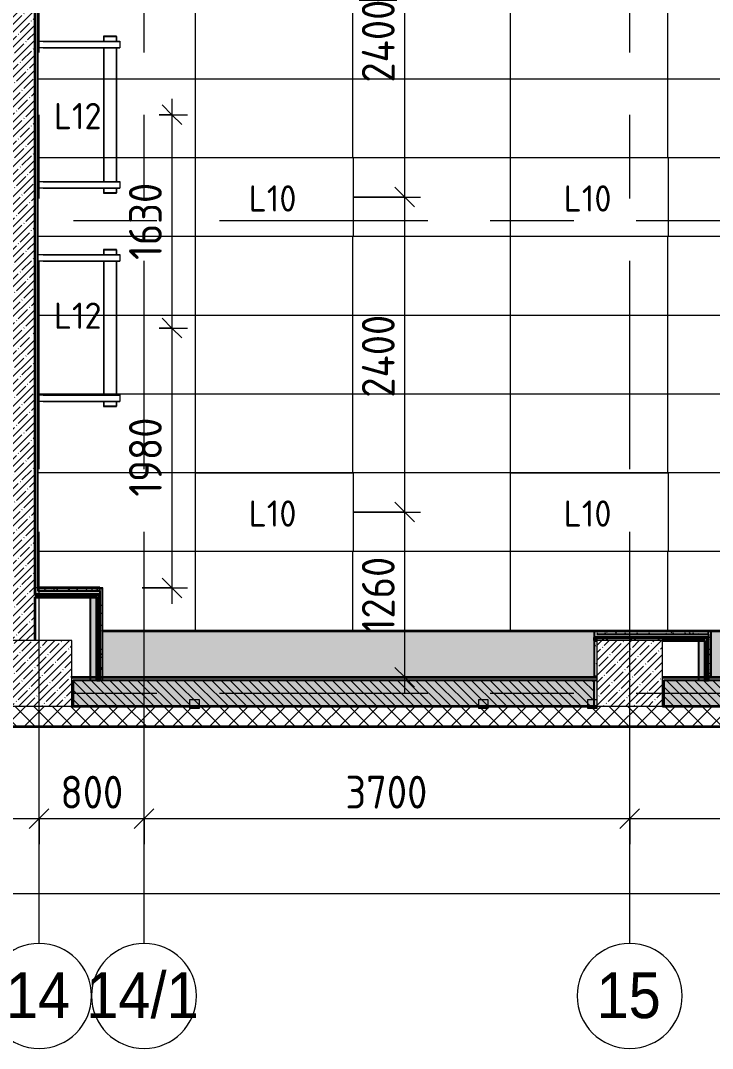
# Model space of a CAD drawing. Header units: millimetres. Extents: x 35098 to 231722, y -8553 to 29000.
# Drawn here: x 47519 to 52790, y -2706 to 5123 of the extents above; entities that cross this region are included whole.
import ezdxf

# ---------------------------------------------------------------- set-up
doc = ezdxf.new("R2010")
doc.units = ezdxf.units.MM
doc.linetypes.add('Осевая', pattern=[3175, 635, -476.25, 1587.5, -476.25])
for name, color, linetype, lineweight in [('A-ANNO-DIMS', 7, 'Continuous', 9), ('A-ANNO-DIMS-100', 7, 'Continuous', 9), ('A-CLNG-PATT', 7, 'Continuous', 9), ('A-GLAZ', 7, 'Continuous', 9), ('A-GLAZ-1', 7, 'Continuous', 13), ('A-WALL', 7, 'Continuous', 9), ('E-LITE-EQPM-IDEN', 7, 'Continuous', 9), ('I-WALL', 7, 'Continuous', 9), ('S-COLS', 7, 'Continuous', 9), ('Оси', 7, 'Continuous', 9), ('Оси-1', 7, 'Continuous', 20), ('Оси-2', 7, 'Осевая', 9)]:
    doc.layers.add(name, color=color, linetype=linetype, lineweight=lineweight)
for name, color, linetype, lineweight, true_color in [('A-ANNO-NOTE', 1, 'Continuous', 9, 0xff0000), ('A-CLNG-1', 7, 'Continuous', 9, 0xc0c0c0), ('A-WALL-1', 7, 'Continuous', 25, 0x3c3c3c), ('A-WALL-3', 7, 'Continuous', 35, 0x3c3c3c), ('A-WALL-FNSH-1', 7, 'Continuous', 9, 0x3c3c3c), ('A-WALL-FNSH-2', 7, 'Continuous', 13, 0x3c3c3c), ('E-LITE-EQPM-1', 1, 'Continuous', 9, 0xff0000)]:
    doc.layers.add(name, color=color, linetype=linetype, lineweight=lineweight, true_color=true_color)
doc.layers.add('A-CLNG-PATT-1', color=7, linetype='Continuous', lineweight=9, transparency=1)
doc.styles.add('Arial', font='arial.ttf', dxfattribs={"width": 0.9, "height": 350})
doc.styles.add('GOST Common', font='GOST_Common.ttf', dxfattribs={"height": 200})
doc.styles.add('ISOCPEUR', font='isocpeur.ttf', dxfattribs={"width": 0.9, "height": 250})
doc.dimstyles.new('ISO-2_5_0_9К_БОЛЬШОЙ', dxfattribs={"dimscale": 304.8, "dimtxt": 248.995294, "dimasz": 0.492126, "dimexe": 0.393701, "dimexo": 0.984252, "dimgap": 0, "dimtad": 1, "dimdec": 0, "dimrnd": 10, "dimzin": 0, "dimdsep": 46, "dimtxsty": 'ISOCPEUR', "dimblk1": 'OBLIQUE', "dimblk2": 'OBLIQUE', "dimsah": 1, "dimcen": 0.09, "dimdle": 0.393701, "dimazin": 0, "dimtfac": 1, "dimtdec": 4, "dimtix": 1, "dimtmove": 0, "dimatfit": 3, "dimfxl": 1, "dimtvp": 1, "dimtolj": 1, "dimtzin": 0, "dimarcsym": 2})
pattern_1 = [(45, (0, 0), (-57.02463, 57.02463), []), (45, (57.025, 0), (-57.02463, 57.02463), [100.806, -20.161, 3.353, -16.808])]
pattern_2 = [(135, (0, 0), (-35.35534, -35.35534), [])]
pattern_3 = [(0, (0, 0), (121.92, 30.48), [10.058, -81.382, 10.058, -81.382, -487.68]), (0, (0, 0), (121.92, 30.48), [-182.88, 10.058, -172.822, 10.058, -81.382, -213.36]), (0, (0, 0), (121.92, 30.48), [-457.2, 10.058, -50.902, 10.058, -142.342]), (120, (45.72, 15.24), (-87.356454, 90.345817), [10.058, -81.382, 10.058, -81.382, -487.68]), (120, (45.72, 15.24), (-87.356454, 90.345817), [-182.88, 10.058, -172.822, 10.058, -81.382, -213.36]), (120, (45.72, 15.24), (-87.356454, 90.345817), [-457.2, 10.058, -50.902, 10.058, -142.342]), (240, (60.96, 76.2), (-34.563546, -120.825817), [10.058, -81.382, 10.058, -81.382, -487.68]), (240, (60.96, 76.2), (-34.563546, -120.825817), [-182.88, 10.058, -172.822, 10.058, -81.382, -213.36]), (240, (60.96, 76.2), (-34.563546, -120.825817), [-457.2, 10.058, -50.902, 10.058, -142.342])]
pattern_4 = [(45, (0, 0), (-106.066, 106.066), []), (135, (0, 0), (-106.066, -106.066), [])]

# ---------------------------------------------------------------- blocks, each defined once
blk = doc.blocks.new('BSC_Колонна _Прямоугольная - 500х500-V7-План расстановки осветительного оборудования 2 этажа в осях 12-23')
at = {"layer": 'S-COLS'}
h = blk.add_hatch(dxfattribs=at)
h.set_pattern_fill('FP_8', color=256, style=0, pattern_type=2)
h.set_pattern_definition([(45, (-47660, -150), (-57.02463, 57.02463), []), (45, (-47602.975, -150), (-57.02463, 57.02463), [100.806, -20.161, 3.353, -16.808])])
h.paths.add_polyline_path([(-250, -250), (250, -250), (250, 250), (-250, 250), (-250, 184.7)])
for p, q in [((250, 250), (-250, 250)), ((-250, 250), (-250, -250)), ((250, -250), (250, 250)), ((-250, -250), (250, -250))]:
    blk.add_line(p, q, dxfattribs=at)
blk = doc.blocks.new('BSC_Колонна _Прямоугольная - 500х500-V8-План расстановки осветительного оборудования 2 этажа в осях 12-23')
at = {"layer": 'S-COLS'}
h = blk.add_hatch(dxfattribs=at)
h.set_pattern_fill('FP_9', color=256, style=0, pattern_type=2)
h.set_pattern_definition([(45, (-52160, -150), (-57.02463, 57.02463), []), (45, (-52102.975, -150), (-57.02463, 57.02463), [100.806, -20.161, 3.353, -16.808])])
h.paths.add_polyline_path([(-250, -250), (250, -250), (250, 250), (-250, 250), (-250, 184.7)])
for p, q in [((250, 250), (-250, 250)), ((-250, 250), (-250, -250)), ((250, -250), (250, 250)), ((-250, -250), (250, -250))]:
    blk.add_line(p, q, dxfattribs=at)
blk = doc.blocks.new('120_Окно_СКБ_2Ст - 120_Окно_СКБ_2Ст 3100х2500 _мал_ створка слева-2_-22446420-План расстановки осветительного оборудования 2 этажа в осях 12-23')
at = {"layer": 'A-GLAZ-1'}
for p, q in [((-1550, -127), (-1550, -57)), ((-1550, -57), (-1480, -57)), ((-1480, -57), (-1480, -127)), ((-720, -127), (-720, -57)), ((-720, -57), (-650, -57)), ((-650, -57), (-650, -127)), ((1480, -127), (1480, -57)), ((1480, -57), (1550, -57)), ((1550, -57), (1550, -127)), ((-1480, -127), (-1550, -127)), ((-650, -127), (-720, -127)), ((1550, -127), (1480, -127))]:
    blk.add_line(p, q, dxfattribs=at)
blk = doc.blocks.new('E220 IP40 _школа доски 1195-100 IP40 аналог 1-36_ - V1-E0-00270-60000-4001839 _ V2-A0-PR00-00_2_0017_25 _Призма стандарт_-27752235-План расстановки осветительного оборудования 2 этажа в осях 12-23')
at = {"layer": 'E-LITE-EQPM-1'}
for p, q in [((38781, 4966), (38781, 4916)), ((38781, 4966), (38821, 4966)), ((38783, 4918), (38783, 4964)), ((38821, 4964), (38783, 4964)), ((38821, 4966), (39406, 4966)), ((38821, 4964), (38821, 4966)), ((38821, 4964), (39406, 4964)), ((39381, 5003.5), (39281, 5003.5)), ((39281, 5003.5), (39281, 4966)), ((39379, 5000.5), (39283, 5000.5)), ((39283, 5000.5), (39283, 4966)), ((39283, 4966), (39283, 5000.5)), ((39283, 5000.5), (39379, 5000.5)), ((39379, 4966), (39379, 5000.5)), ((39379, 5000.5), (39379, 4966)), ((39381, 4966), (39381, 5003.5)), ((39406, 4966), (39406, 4964)), ((39406, 4964), (39406, 4918)), ((38821, 4916), (38781, 4916)), ((38783, 4918), (38821, 4918)), ((38821, 4918), (39406, 4918)), ((38821, 4916), (38821, 4918)), ((38821, 4916), (39406, 4916)), ((39281, 4916), (39281, 3896)), ((39283, 4916), (39283, 3896)), ((39283, 3896), (39283, 4916)), ((39379, 3896), (39379, 4916)), ((39379, 4916), (39379, 3896)), ((39381, 3896), (39381, 4916)), ((39406, 4918), (39406, 4916)), ((38781, 3896), (38781, 3846)), ((38781, 3896), (38821, 3896)), ((38821, 3846), (38781, 3846)), ((38783, 3848), (38783, 3894)), ((38821, 3894), (38783, 3894)), ((38783, 3848), (38821, 3848)), ((38821, 3896), (39406, 3896)), ((38821, 3894), (38821, 3896)), ((38821, 3894), (39406, 3894)), ((38821, 3848), (39406, 3848)), ((38821, 3846), (38821, 3848)), ((38821, 3846), (39406, 3846)), ((39281, 3846), (39281, 3808.5)), ((39283, 3846), (39283, 3811.5)), ((39283, 3811.5), (39283, 3846)), ((39379, 3811.5), (39379, 3846)), ((39379, 3846), (39379, 3811.5)), ((39381, 3808.5), (39381, 3846)), ((39406, 3896), (39406, 3894)), ((39406, 3894), (39406, 3848)), ((39406, 3848), (39406, 3846)), ((39281, 3808.5), (39381, 3808.5)), ((39283, 3811.5), (39379, 3811.5)), ((39379, 3811.5), (39283, 3811.5))]:
    blk.add_line(p, q, dxfattribs=at)
blk = doc.blocks.new('Ось сетки - D8-29747960-План расстановки осветительного оборудования 2 этажа в осях 12-23')
at = {"layer": 'Оси-1'}
for start, end in [(360, 180), (180, 360)]:
    blk.add_arc((0, 0), 4, start, end, dxfattribs=at)
blk = doc.blocks.new('DIMBLOCK17-План расстановки осветительного оборудования 2 этажа в осях 12-23')
at = {"layer": 'A-ANNO-DIMS-100'}
for p, q in [((43160, -1149.7), (43160, -835.8)), ((47660, -1149.7), (47660, -835.8)), ((43160, -955.8), (47660, -955.8)), ((43160, -955.8), (43160, -1149.7)), ((47660, -955.8), (47660, -1149.7))]:
    blk.add_line(p, q, dxfattribs=at)
at = {"layer": 'A-ANNO-DIMS-100', "lineweight": 20}
for p, q in [((43160, -955.8), (43235, -880.8)), ((47660, -955.8), (47735, -880.8)), ((43160, -955.8), (43085, -1030.8)), ((47660, -955.8), (47585, -1030.8))]:
    blk.add_line(p, q, dxfattribs=at)
at = {"layer": 'A-ANNO-DIMS-100', "color": 0, "insert": (45082, -629.2), "char_height": 250, "width": 787.208, "attachment_point": 1, "line_spacing_factor": 1.149209, "style": 'ISOCPEUR'}
blk.add_mtext('4500', dxfattribs=at)
blk = doc.blocks.new('_Oblique')
at = {"color": 0, "linetype": 'ByBlock', "lineweight": -2}
blk.add_line((-0.5, -0.5), (0.5, 0.5), dxfattribs=at)
blk = doc.blocks.new('DIMBLOCK18-План расстановки осветительного оборудования 2 этажа в осях 12-23')
at = {"layer": 'A-ANNO-DIMS-100'}
for p, q in [((47660, -1149.7), (47660, -835.8)), ((48460, -1149.7), (48460, -835.8)), ((47660, -955.8), (48460, -955.8)), ((47660, -955.8), (47660, -1149.7)), ((48460, -955.8), (48460, -1149.7))]:
    blk.add_line(p, q, dxfattribs=at)
at = {"layer": 'A-ANNO-DIMS-100', "lineweight": 20}
for p, q in [((47660, -955.8), (47735, -880.8)), ((48460, -955.8), (48535, -880.8)), ((47660, -955.8), (47585, -1030.8)), ((48460, -955.8), (48385, -1030.8))]:
    blk.add_line(p, q, dxfattribs=at)
at = {"layer": 'A-ANNO-DIMS-100', "color": 0, "insert": (47823, -629.2), "char_height": 250, "width": 568.858, "attachment_point": 1, "line_spacing_factor": 1.149209, "style": 'ISOCPEUR'}
blk.add_mtext('800', dxfattribs=at)
blk = doc.blocks.new('DIMBLOCK19-План расстановки осветительного оборудования 2 этажа в осях 12-23')
at = {"layer": 'A-ANNO-DIMS-100'}
for p, q in [((48460, -1149.7), (48460, -835.8)), ((52160, -1149.7), (52160, -835.8)), ((48460, -955.8), (52160, -955.8)), ((48460, -955.8), (48460, -1149.7)), ((52160, -955.8), (52160, -1149.7))]:
    blk.add_line(p, q, dxfattribs=at)
at = {"layer": 'A-ANNO-DIMS-100', "lineweight": 20}
for p, q in [((48460, -955.8), (48535, -880.8)), ((52160, -955.8), (52235, -880.8)), ((48460, -955.8), (48385, -1030.8)), ((52160, -955.8), (52085, -1030.8))]:
    blk.add_line(p, q, dxfattribs=at)
at = {"layer": 'A-ANNO-DIMS-100', "color": 0, "insert": (49994, -629.2), "char_height": 250, "width": 758.478, "attachment_point": 1, "line_spacing_factor": 1.149209, "style": 'ISOCPEUR'}
blk.add_mtext('3700', dxfattribs=at)
blk = doc.blocks.new('DIMBLOCK20-План расстановки осветительного оборудования 2 этажа в осях 12-23')
at = {"layer": 'A-ANNO-DIMS-100'}
for p, q in [((52160, -1149.7), (52160, -835.8)), ((54460, -1149.7), (54460, -835.8)), ((52160, -955.8), (54460, -955.8)), ((52160, -955.8), (52160, -1149.7)), ((54460, -955.8), (54460, -1149.7))]:
    blk.add_line(p, q, dxfattribs=at)
at = {"layer": 'A-ANNO-DIMS-100', "lineweight": 20}
for p, q in [((52160, -955.8), (52235, -880.8)), ((54460, -955.8), (54535, -880.8)), ((52160, -955.8), (52085, -1030.8)), ((54460, -955.8), (54385, -1030.8))]:
    blk.add_line(p, q, dxfattribs=at)
at = {"layer": 'A-ANNO-DIMS-100', "color": 0, "insert": (52994, -629.2), "char_height": 250, "width": 758.478, "attachment_point": 1, "line_spacing_factor": 1.149209, "style": 'ISOCPEUR'}
blk.add_mtext('2300', dxfattribs=at)
blk = doc.blocks.new('DIMBLOCK112-План расстановки осветительного оборудования 2 этажа в осях 12-23')
at = {"layer": 'A-ANNO-DIMS-100', "lineweight": 20}
for p, q in [((48671.8, 4406), (48596.8, 4481)), ((48671.8, 4406), (48746.8, 4331)), ((48671.8, 2781), (48596.8, 2856)), ((48671.8, 2781), (48746.8, 2706))]:
    blk.add_line(p, q, dxfattribs=at)
at = {"layer": 'A-ANNO-DIMS-100'}
for p, q in [((48671.8, 4526), (48671.8, 2781)), ((48576, 4406), (48791.8, 4406)), ((48671.8, 4406), (48576, 4406)), ((48576, 2781), (48791.8, 2781)), ((48671.8, 2781), (48576, 2781))]:
    blk.add_line(p, q, dxfattribs=at)
at = {"layer": 'A-ANNO-DIMS-100', "color": 0, "insert": (48345.2, 3299), "char_height": 250, "width": 706.764, "attachment_point": 1, "rotation": 90, "line_spacing_factor": 1.149209, "style": 'ISOCPEUR'}
blk.add_mtext('1630', dxfattribs=at)
blk = doc.blocks.new('DIMBLOCK113-План расстановки осветительного оборудования 2 этажа в осях 12-23')
at = {"layer": 'A-ANNO-DIMS-100', "lineweight": 20}
for p, q in [((48671.8, 2781), (48596.8, 2856)), ((48671.8, 2781), (48746.8, 2706)), ((48671.8, 801), (48596.8, 876)), ((48671.8, 801), (48746.8, 726))]:
    blk.add_line(p, q, dxfattribs=at)
at = {"layer": 'A-ANNO-DIMS-100'}
for p, q in [((48576, 2781), (48791.8, 2781)), ((48671.8, 2781), (48576, 2781)), ((48671.8, 2781), (48671.8, 681)), ((48445.1, 801), (48791.8, 801)), ((48671.8, 801), (48445.1, 801))]:
    blk.add_line(p, q, dxfattribs=at)
at = {"layer": 'A-ANNO-DIMS-100', "color": 0, "insert": (48345.2, 1496.5), "char_height": 250, "width": 706.764, "attachment_point": 1, "rotation": 90, "line_spacing_factor": 1.149209, "style": 'ISOCPEUR'}
blk.add_mtext('1980', dxfattribs=at)
blk = doc.blocks.new('DIMBLOCK118-План расстановки осветительного оборудования 2 этажа в осях 12-23')
at = {"layer": 'A-ANNO-DIMS-100'}
for p, q in [((38310, -1719.8), (38310, -1405.8)), ((84560, -1719.8), (84560, -1405.8)), ((38190, -1525.8), (84680, -1525.8)), ((38310, -1525.8), (38310, -1719.8)), ((84560, -1525.8), (84560, -1719.8))]:
    blk.add_line(p, q, dxfattribs=at)
at = {"layer": 'A-ANNO-DIMS-100', "lineweight": 20}
for p, q in [((38310, -1525.8), (38385, -1450.8)), ((84560, -1525.8), (84635, -1450.8)), ((38310, -1525.8), (38235, -1600.8)), ((84560, -1525.8), (84485, -1600.8))]:
    blk.add_line(p, q, dxfattribs=at)
at = {"layer": 'A-ANNO-DIMS-100', "color": 0, "insert": (61028, -1199.2), "char_height": 250, "width": 976.828, "attachment_point": 1, "line_spacing_factor": 1.149209, "style": 'ISOCPEUR'}
blk.add_mtext('46250', dxfattribs=at)
blk = doc.blocks.new('DIMBLOCK164-План расстановки осветительного оборудования 2 этажа в осях 12-23')
at = {"layer": 'A-ANNO-DIMS-100', "lineweight": 20}
for p, q in [((50446.1, 1378.6), (50371.1, 1453.6)), ((50446.1, 1378.6), (50521.1, 1303.6)), ((50446.1, 121), (50371.1, 196)), ((50446.1, 121), (50521.1, 46))]:
    blk.add_line(p, q, dxfattribs=at)
at = {"layer": 'A-ANNO-DIMS-100'}
for p, q in [((50050, 1378.6), (50566.1, 1378.6)), ((50446.1, 1378.6), (50050, 1378.6)), ((50446.1, 1), (50446.1, 1378.6)), ((50640, 121), (50326.1, 121)), ((50446.1, 121), (50640, 121))]:
    blk.add_line(p, q, dxfattribs=at)
at = {"layer": 'A-ANNO-DIMS-100', "color": 0, "insert": (50119.4, 455.3), "char_height": 250, "width": 706.764, "attachment_point": 1, "rotation": 90, "line_spacing_factor": 1.149209, "style": 'ISOCPEUR'}
blk.add_mtext('1260', dxfattribs=at)
blk = doc.blocks.new('DIMBLOCK165-План расстановки осветительного оборудования 2 этажа в осях 12-23')
at = {"layer": 'A-ANNO-DIMS-100', "lineweight": 20}
for p, q in [((50446.1, 3778.6), (50371.1, 3853.6)), ((50446.1, 3778.6), (50521.1, 3703.6)), ((50446.1, 1378.6), (50371.1, 1453.6)), ((50446.1, 1378.6), (50521.1, 1303.6))]:
    blk.add_line(p, q, dxfattribs=at)
at = {"layer": 'A-ANNO-DIMS-100'}
for p, q in [((50050, 3778.6), (50566.1, 3778.6)), ((50446.1, 3778.6), (50050, 3778.6)), ((50446.1, 1378.6), (50446.1, 3778.6)), ((50050, 1378.6), (50566.1, 1378.6)), ((50446.1, 1378.6), (50050, 1378.6))]:
    blk.add_line(p, q, dxfattribs=at)
at = {"layer": 'A-ANNO-DIMS-100', "color": 0, "insert": (50119.4, 2250.6), "char_height": 250, "width": 787.208, "attachment_point": 1, "rotation": 90, "line_spacing_factor": 1.149209, "style": 'ISOCPEUR'}
blk.add_mtext('2400', dxfattribs=at)
blk = doc.blocks.new('DIMBLOCK166-План расстановки осветительного оборудования 2 этажа в осях 12-23')
at = {"layer": 'A-ANNO-DIMS-100', "lineweight": 20}
for p, q in [((50446.1, 6178.6), (50371.1, 6253.6)), ((50446.1, 6178.6), (50521.1, 6103.6)), ((50446.1, 3778.6), (50371.1, 3853.6)), ((50446.1, 3778.6), (50521.1, 3703.6))]:
    blk.add_line(p, q, dxfattribs=at)
at = {"layer": 'A-ANNO-DIMS-100'}
for p, q in [((50050, 6178.6), (50566.1, 6178.6)), ((50446.1, 6178.6), (50050, 6178.6)), ((50446.1, 3778.6), (50446.1, 6178.6)), ((50050, 3778.6), (50566.1, 3778.6)), ((50446.1, 3778.6), (50050, 3778.6))]:
    blk.add_line(p, q, dxfattribs=at)
at = {"layer": 'A-ANNO-DIMS-100', "color": 0, "insert": (50119.4, 4650.6), "char_height": 250, "width": 787.208, "attachment_point": 1, "rotation": 90, "line_spacing_factor": 1.149209, "style": 'ISOCPEUR'}
blk.add_mtext('2400', dxfattribs=at)

msp = doc.modelspace()

# ---------------------------------------------------------------- hatches: boundary and pattern name
at = {"layer": 'A-CLNG-PATT'}
h = msp.add_hatch(dxfattribs=at)
h.set_pattern_fill('FP_54', color=256, style=0, pattern_type=2)
h.set_pattern_definition([(180, (46451, 5279.5), (-7e-14, -600), []), (270, (46451, 5279.5), (1200, 7e-14), [])])
h.paths.add_polyline_path([(52780, 470), (56410, 470), (56410, 475), (56540, 475), (56539, 7050), (55210, 7050), (55209, 7660), (53710, 7660), (53710, 7050), (51890, 7050), (51890, 7680), (47930, 7679), (47930, 7380), (47650, 7379), (47650, 805), (48124.1, 805), (48124.1, 801), (48145.1, 801), (48145.1, 470), (51910, 470), (51910, 475), (52760, 475), (52760, 470)])
h.paths.add_polyline_path([(54852.4, 1078.9), (53652.4, 1078.9), (53652.4, 1678.9), (54852.4, 1678.9), (54852.4, 1492.8)])
h.paths.add_polyline_path([(51252.4, 1078.9), (51252.4, 1678.9), (52452.4, 1678.9), (52452.4, 1078.9), (51379, 1078.9)])
h.paths.add_polyline_path([(50052.4, 1078.9), (48852.4, 1078.9), (48852.4, 1678.9), (50052.4, 1678.9), (50052.4, 1492.8)])
h.paths.add_polyline_path([(54852.4, 3478.9), (53652.4, 3478.9), (53652.4, 4078.9), (54852.4, 4078.9)])
h.paths.add_polyline_path([(52452.4, 3478.9), (51252.4, 3478.9), (51252.4, 4078.9), (52452.4, 4078.9), (52452.4, 3809.1)])
h.paths.add_polyline_path([(48852.4, 3478.9), (48852.4, 4078.9), (50052.4, 4078.9), (50052.4, 3478.9), (49924.5, 3478.9)])
h.paths.add_polyline_path([(54852.4, 5878.9), (53652.4, 5878.9), (53652.4, 6478.9), (54852.4, 6478.9), (54852.4, 6125.4)])
h.paths.add_polyline_path([(52452.4, 5878.9), (51252.4, 5878.9), (51252.4, 6478.9), (52452.4, 6478.9), (52452.4, 6125.4)])
h.paths.add_polyline_path([(49924.5, 5878.9), (48852.4, 5878.9), (48852.4, 6478.9), (50052.4, 6478.9), (50052.4, 5878.9)])
at = {"layer": 'A-CLNG-PATT-1'}
h = msp.add_hatch(color=256, dxfattribs=at)
h.paths.add_polyline_path([(52780, 121), (56389, 121), (56389, 470), (52780, 470), (52780, 130)])
h.paths.add_polyline_path([(48470, 121), (51889, 121), (51889, 470), (48145.1, 470), (48145.1, 121)])
at = {"layer": 'A-WALL'}
h = msp.add_hatch(dxfattribs=at)
h.set_pattern_fill('FP_35', color=256, style=0, pattern_type=2)
h.set_pattern_definition(pattern_2)
h.paths.add_polyline_path([(51890, -100), (51890, 100), (47920, 100), (47920, -100), (51379, -100)])
h = msp.add_hatch(dxfattribs=at)
h.set_pattern_fill('FP_35', color=256, style=0, pattern_type=2)
h.set_pattern_definition(pattern_2)
h.paths.add_polyline_path([(56390, -100), (56390, 100), (52420, 100), (52420, -100), (55742.4, -100)])
h = msp.add_hatch(dxfattribs=at)
h.set_pattern_fill('FP_20', color=256, style=0, pattern_type=2)
h.set_pattern_definition([(45, (0, 0), (-70.71068, 70.71068), []), (135, (0, 0), (-70.71068, -70.71068), [])])
h.paths.add_polyline_path([(74650.8, -250), (75700, -250), (75700, -100), (38742.7, -100), (38742.7, -250), (73923.6, -250)])
at = {"layer": 'I-WALL'}
h = msp.add_hatch(dxfattribs=at)
h.set_pattern_fill('FP_17', color=256, style=0, pattern_type=2)
h.set_pattern_definition(pattern_1)
h.paths.add_polyline_path([(47410, 400), (47630, 400), (47630, 7400), (47410, 7400), (47410, 1492.8)])
h = msp.add_hatch(dxfattribs=at)
h.set_pattern_fill('FP_46', color=256, style=0, pattern_type=2)
h.set_pattern_definition(pattern_3)
h.paths.add_polyline_path([(47630, 805), (47650, 805), (47650, 7380), (47630, 7380), (47630, 1492.8)])
for points in [[(48124.1, 755), (48124.1, 805), (47630, 805), (47630, 755), (47742.7, 755)], [(48099.1, 100), (48099.1, 730), (48049.1, 730), (48049.1, 100)], [(51910, 425), (52760, 425), (52760, 475), (51910, 475), (51910, 470), (51890, 470), (51890, 425)], [(52735, 100), (52735, 400), (52685, 400), (52685, 100)]]:
    msp.add_hatch(color=256, dxfattribs=at).paths.add_polyline_path(points)
h = msp.add_hatch(dxfattribs=at)
h.set_pattern_fill('FP_46', color=256, style=0, pattern_type=2)
h.set_pattern_definition(pattern_3)
h.paths.add_polyline_path([(48124.1, 780), (48144.1, 780), (48144.1, 800), (47650, 800), (47650, 780), (47742.7, 780)])
h = msp.add_hatch(dxfattribs=at)
h.set_pattern_fill('FP_55', color=256, style=0, pattern_type=2)
h.set_pattern_definition(pattern_4)
h.paths.add_polyline_path([(48111.6, 742.5), (48124.1, 742.5), (48124.1, 755), (47630, 755), (47630, 742.5), (47742.7, 742.5)])
h = msp.add_hatch(dxfattribs=at)
h.set_pattern_fill('FP_55', color=256, style=0, pattern_type=2)
h.set_pattern_definition(pattern_4)
h.paths.add_polyline_path([(48099.1, 730), (48111.6, 730), (48111.6, 742.5), (47630, 742.5), (47630, 730), (48049.1, 730)])
h = msp.add_hatch(dxfattribs=at)
h.set_pattern_fill('FP_55', color=256, style=0, pattern_type=2)
h.set_pattern_definition(pattern_4)
h.paths.add_polyline_path([(48111.6, 100), (48111.6, 730), (48099.1, 730), (48099.1, 100)])
h = msp.add_hatch(dxfattribs=at)
h.set_pattern_fill('FP_55', color=256, style=0, pattern_type=2)
h.set_pattern_definition(pattern_4)
h.paths.add_polyline_path([(48111.6, 100), (48124.1, 100), (48124.1, 742.5), (48111.6, 742.5), (48111.6, 334.7)])
h = msp.add_hatch(dxfattribs=at)
h.set_pattern_fill('FP_46', color=256, style=0, pattern_type=2)
h.set_pattern_definition(pattern_3)
h.paths.add_polyline_path([(48144.1, 120), (48144.1, 780), (48124.1, 780), (48124.1, 120)])
h = msp.add_hatch(dxfattribs=at)
h.set_pattern_fill('FP_46', color=256, style=0, pattern_type=2)
h.set_pattern_definition(pattern_3)
h.paths.add_polyline_path([(52760, 450), (52780, 450), (52780, 470), (51910, 470), (51910, 450)])
h = msp.add_hatch(dxfattribs=at)
h.set_pattern_fill('FP_55', color=256, style=0, pattern_type=2)
h.set_pattern_definition(pattern_4)
h.paths.add_polyline_path([(52747.5, 412.5), (52760, 412.5), (52760, 425), (51890, 425), (51890, 412.5), (51910, 412.5)])
h = msp.add_hatch(dxfattribs=at)
h.set_pattern_fill('FP_55', color=256, style=0, pattern_type=2)
h.set_pattern_definition(pattern_4)
h.paths.add_polyline_path([(52735, 400), (52747.5, 400), (52747.5, 412.5), (51890, 412.5), (51890, 400), (52685, 400)])
h = msp.add_hatch(dxfattribs=at)
h.set_pattern_fill('FP_46', color=256, style=0, pattern_type=2)
h.set_pattern_definition(pattern_3)
h.paths.add_polyline_path([(51910, 120), (51910, 410), (51890, 410), (51890, 120)])
h = msp.add_hatch(dxfattribs=at)
h.set_pattern_fill('FP_46', color=256, style=0, pattern_type=2)
h.set_pattern_definition(pattern_3)
h.paths.add_polyline_path([(51890, 130), (51910, 130), (51910, 400), (51890, 400), (51890, 334.7)])
h = msp.add_hatch(dxfattribs=at)
h.set_pattern_fill('FP_55', color=256, style=0, pattern_type=2)
h.set_pattern_definition(pattern_4)
h.paths.add_polyline_path([(52747.5, 100), (52747.5, 400), (52735, 400), (52735, 100)])
h = msp.add_hatch(dxfattribs=at)
h.set_pattern_fill('FP_55', color=256, style=0, pattern_type=2)
h.set_pattern_definition(pattern_4)
h.paths.add_polyline_path([(52760, 100), (52760, 412.5), (52747.5, 412.5), (52747.5, 100)])
h = msp.add_hatch(dxfattribs=at)
h.set_pattern_fill('FP_46', color=256, style=0, pattern_type=2)
h.set_pattern_definition(pattern_3)
h.paths.add_polyline_path([(52780, 130), (52780, 450), (52760, 450), (52760, 130)])
h = msp.add_hatch(dxfattribs=at)
h.set_pattern_fill('FP_17', color=256, style=0, pattern_type=2)
h.set_pattern_definition(pattern_1)
h.paths.add_polyline_path([(65196.6, -100), (65410, -100), (65410, 120), (61410, 120), (61410, -100), (64469.4, -100)])
h.paths.add_polyline_path([(60910, -100), (60910, 120), (56910, 120), (56910, -100), (60105.9, -100)])
h.paths.add_polyline_path([(52410, -100), (56410, -100), (56410, 120), (52410, 120), (52410, 65.6)])
h.paths.add_polyline_path([(51379, -100), (51910, -100), (51910, 120), (47910, 120), (47910, -100), (49924.5, -100)])
h.paths.add_polyline_path([(47410, -100), (47410, 120), (43410, 120), (43410, -100), (47015.5, -100)])
h.paths.add_polyline_path([(42910, -100), (42910, 120), (39050, 120), (39050, -100), (42652, -100)])
h = msp.add_hatch(dxfattribs=at)
h.set_pattern_fill('FP_46', color=256, style=0, pattern_type=2)
h.set_pattern_definition(pattern_3)
h.paths.add_polyline_path([(51379, 100), (51910, 100), (51910, 120), (48144.1, 120), (48144.1, 100), (49924.5, 100)])
h = msp.add_hatch(dxfattribs=at)
h.set_pattern_fill('FP_46', color=256, style=0, pattern_type=2)
h.set_pattern_definition(pattern_3)
h.paths.add_polyline_path([(55742.4, 100), (56410, 100), (56410, 120), (52760, 120), (52760, 100), (52833.5, 100)])

# ---------------------------------------------------------------- linework, layer by layer
at = {"layer": 'A-ANNO-NOTE'}
for p, q in [((48852.5, 4078.6), (50052.5, 4078.6)), ((48852.5, 3478.6), (48852.5, 4078.6)), ((50052.5, 4078.6), (50052.5, 3478.6)), ((51252.5, 4078.6), (52452.5, 4078.6)), ((51252.5, 3478.6), (51252.5, 4078.6)), ((52452.5, 4078.6), (52452.5, 3478.6)), ((50052.5, 3478.6), (48852.5, 3478.6)), ((52452.5, 3478.6), (51252.5, 3478.6)), ((48852.5, 1678.6), (50052.5, 1678.6)), ((48852.5, 1078.6), (48852.5, 1678.6)), ((50052.5, 1678.6), (50052.5, 1078.6)), ((51252.5, 1678.6), (52452.5, 1678.6)), ((51252.5, 1078.6), (51252.5, 1678.6)), ((52452.5, 1678.6), (52452.5, 1078.6)), ((50052.5, 1078.6), (48852.5, 1078.6)), ((52452.5, 1078.6), (51252.5, 1078.6))]:
    msp.add_line(p, q, dxfattribs=at)
at = {"layer": 'A-CLNG-1'}
for p, q in [((48852.4, 3478.9), (48852.4, 4078.9)), ((48852.4, 4078.9), (50052.4, 4078.9)), ((50052.4, 4078.9), (50052.4, 3478.9)), ((51252.4, 3478.9), (51252.4, 4078.9)), ((51252.4, 4078.9), (52452.4, 4078.9)), ((52452.4, 4078.9), (52452.4, 3478.9)), ((50052.4, 3478.9), (48852.4, 3478.9)), ((52452.4, 3478.9), (51252.4, 3478.9)), ((48852.4, 1078.9), (48852.4, 1678.9)), ((48852.4, 1678.9), (50052.4, 1678.9)), ((50052.4, 1678.9), (50052.4, 1078.9)), ((51252.4, 1078.9), (51252.4, 1678.9)), ((51252.4, 1678.9), (52452.4, 1678.9)), ((52452.4, 1678.9), (52452.4, 1078.9)), ((50052.4, 1078.9), (48852.4, 1078.9)), ((52452.4, 1078.9), (51252.4, 1078.9)), ((48145.1, 801), (48145.1, 801)), ((48145.1, 470), (51889, 470)), ((51889, 420.5), (51889, 470)), ((52780, 470), (56389, 470)), ((52780, 121), (52780, 130)), ((52780, 121), (52800, 121))]:
    msp.add_line(p, q, dxfattribs=at)
at = {"layer": 'A-WALL'}
for p, q in [((47630, 805), (47650, 805)), ((47630, 755), (47630, 730)), ((47630, 742.5), (48111.6, 742.5)), ((48111.6, 100), (48111.6, 742.5)), ((52747.5, 412.5), (51890, 412.5)), ((52747.5, 100), (52747.5, 412.5)), ((38742.7, -250), (75850, -250))]:
    msp.add_line(p, q, dxfattribs=at)
at = {"layer": 'A-WALL-1'}
for p, q in [((48124.1, 805), (47650, 805)), ((47650, 800), (47650, 780)), ((47650, 800), (48144.1, 800)), ((48124.1, 780), (48124.1, 805)), ((48144.1, 100), (48144.1, 800)), ((47650, 780), (48124.1, 780)), ((48049.1, 730), (48049.1, 100)), ((48124.1, 780), (48124.1, 755)), ((51890, 470), (51890, 425)), ((52780, 470), (51890, 470)), ((52760, 475), (51910, 475)), ((51910, 475), (51910, 470)), ((52760, 450), (52760, 475)), ((52780, 130), (52780, 470)), ((51910, 410), (51890, 410)), ((51890, 410), (51890, 120)), ((51890, 400), (51890, 130)), ((51910, 450), (52760, 450)), ((51910, 400), (51910, 410)), ((52685, 400), (52685, 100)), ((52760, 450), (52760, 425)), ((47920, 100), (47920, -100)), ((47920, 100), (51910, 100)), ((51890, 130), (51910, 130)), ((51890, -100), (51890, 100)), ((52420, 100), (52420, -100)), ((52420, 100), (56410, 100)), ((52760, 130), (52780, 130))]:
    msp.add_line(p, q, dxfattribs=at)
at = {"layer": 'A-WALL-3'}
for p, q in [((47630, 755), (47630, 7400)), ((47630, 755), (48124.1, 755)), ((47630, 400), (47630, 730)), ((47630, 730), (48099.1, 730)), ((48099.1, 100), (48099.1, 730)), ((48124.1, 100), (48124.1, 755)), ((51890, 425), (51890, 400)), ((52760, 425), (51890, 425)), ((51890, 400), (51910, 400)), ((52410, 400), (52735, 400)), ((52735, 100), (52735, 400)), ((52760, 100), (52760, 425)), ((51910, 120), (47910, 120)), ((48099.1, 100), (48124.1, 100)), ((56410, 120), (52410, 120)), ((52735, 100), (52760, 100)), ((47910, -100), (51910, -100)), ((52410, -100), (56410, -100))]:
    msp.add_line(p, q, dxfattribs=at)
at = {"layer": 'A-WALL-FNSH-1'}
msp.add_line((38742.7, -258), (75858, -258), dxfattribs=at)
at = {"layer": 'A-WALL-FNSH-2'}
for p, q in [((47651, 801), (47651, 7379)), ((47650, 7247.5), (47650, 800)), ((48145.1, 801), (47651, 801)), ((48145.1, 121), (48145.1, 801)), ((51889, 471), (51889, 140.5)), ((52781, 471), (51889, 471)), ((52781, 130), (52781, 471)), ((51890, 420.5), (51889, 420.5)), ((51889, 420.5), (51889, 121)), ((51890, 410), (51890, 420.5)), ((51889, 121), (48145.1, 121)), ((51889, 140.5), (51890, 140.5)), ((52780, 130), (52781, 130)), ((38742.7, -253), (75853, -253))]:
    msp.add_line(p, q, dxfattribs=at)
at = {"layer": 'Оси'}
for p, q in [((47660, -1906.3), (47660, 593.7)), ((48460, -1906.3), (48460, 593.7)), ((52160, -1906.3), (52160, 593.7))]:
    msp.add_line(p, q, dxfattribs=at)
at = {"layer": 'Оси-2'}
for p, q in [((47660, 593.7), (47660, 24898.1)), ((48460, 593.7), (48460, 24898.1)), ((52160, 593.7), (52160, 24898.1)), ((38398.2, 3600), (82450, 3600)), ((38398.2, 0), (82450, 0))]:
    msp.add_line(p, q, dxfattribs=at)

# ---------------------------------------------------------------- block references
at = {"layer": 'A-GLAZ', "rotation": 180}
msp.add_blockref('120_Окно_СКБ_2Ст - 120_Окно_СКБ_2Ст 3100х2500 _мал_ створка слева-2_-22446420-План расстановки осветительного оборудования 2 этажа в осях 12-23', (50360, -175), dxfattribs=at)
at = {"layer": 'E-LITE-EQPM-1'}
for p in [(8870, 0), (8870, -1625)]:
    msp.add_blockref('E220 IP40 _школа доски 1195-100 IP40 аналог 1-36_ - V1-E0-00270-60000-4001839 _ V2-A0-PR00-00_2_0017_25 _Призма стандарт_-27752235-План расстановки осветительного оборудования 2 этажа в осях 12-23', p, dxfattribs=at)
at = {"layer": 'S-COLS'}
for name, p in [('BSC_Колонна _Прямоугольная - 500х500-V7-План расстановки осветительного оборудования 2 этажа в осях 12-23', (47660, 150)), ('BSC_Колонна _Прямоугольная - 500х500-V8-План расстановки осветительного оборудования 2 этажа в осях 12-23', (52160, 150))]:
    msp.add_blockref(name, p, dxfattribs=at)
at = {"layer": 'Оси-1', "xscale": 99.99999999999993, "yscale": 99.99999999999993, "zscale": 99.99999999999993}
for p in [(47660, -2306.3), (48460, -2306.3), (52160, -2306.3)]:
    msp.add_blockref('Ось сетки - D8-29747960-План расстановки осветительного оборудования 2 этажа в осях 12-23', p, dxfattribs=at)

# ---------------------------------------------------------------- texts
at = {"layer": 'E-LITE-EQPM-IDEN', "char_height": 200, "width": 472.996, "attachment_point": 1, "style": 'GOST Common'}
for s, insert in [('L12', (47773.1, 4495.4)), ('L10', (49257.9, 3867.9)), ('L10', (51657.9, 3867.9)), ('L12', (47773.1, 2974.9)), ('L10', (49257.9, 1467.9)), ('L10', (51657.9, 1467.9))]:
    msp.add_mtext(s, dxfattribs=dict(at, insert=insert))
at = {"layer": 'Оси', "char_height": 350, "attachment_point": 1, "style": 'Arial'}
for s, insert, width in [('14/1', (48019.7, -2125.6), 1060.633), ('14', (47407.4, -2125.6), 606.076), ('15', (51907.4, -2125.6), 606.076)]:
    msp.add_mtext(s, dxfattribs=dict(at, insert=insert, width=width))

# ---------------------------------------------------------------- dimensions: what is measured, and where the dimension line sits
at = {"layer": 'A-ANNO-DIMS'}
for base, p1, p2, override, picture, middle in [((50446.1, 6178.6), (49750, 3778.6), (49750, 6178.6), {"dimpost": '<>', "dimfxl": 2400}, 'DIMBLOCK166-План расстановки осветительного оборудования 2 этажа в осях 12-23', (50321.1, 4978.6)), ((48671.8, 2781), (48276, 4406), (48276, 2781), {"dimpost": '<>', "dimfxl": 1625}, 'DIMBLOCK112-План расстановки осветительного оборудования 2 этажа в осях 12-23', (48546.8, 3593.5)), ((50446.1, 3778.6), (49750, 1378.6), (49750, 3778.6), {"dimpost": '<>', "dimfxl": 2400}, 'DIMBLOCK165-План расстановки осветительного оборудования 2 этажа в осях 12-23', (50321.1, 2578.6)), ((48671.8, 801), (48276, 2781), (48145.1, 801), {"dimpost": '<>', "dimfxl": 1984.318799}, 'DIMBLOCK113-План расстановки осветительного оборудования 2 этажа в осях 12-23', (48546.8, 1791)), ((50446.1, 1378.6), (50340, 121), (49750, 1378.6), {"dimpost": '<>', "dimfxl": 1389.148034}, 'DIMBLOCK164-План расстановки осветительного оборудования 2 этажа в осях 12-23', (50321.1, 749.8))]:
    dim = msp.add_linear_dim(base=base, p1=p1, p2=p2, angle=90, dimstyle='ISO-2_5_0_9К_БОЛЬШОЙ', override=override, dxfattribs=at)
    dim.commit()
    dim.dimension.update_dxf_attribs({"geometry": picture, "text_midpoint": middle})
for base, p1, p2, override, picture, middle in [((47660, -955.8), (43160, -849.7), (47660, -849.7), {"dimpost": '<>', "dimfxl": 4500}, 'DIMBLOCK17-План расстановки осветительного оборудования 2 этажа в осях 12-23', (45410, -830.8)), ((48460, -955.8), (47660, -849.7), (48460, -849.7), {"dimpost": '<>', "dimfxl": 800}, 'DIMBLOCK18-План расстановки осветительного оборудования 2 этажа в осях 12-23', (48060, -830.8)), ((52160, -955.8), (48460, -849.7), (52160, -849.7), {"dimpost": '<>', "dimfxl": 3700}, 'DIMBLOCK19-План расстановки осветительного оборудования 2 этажа в осях 12-23', (50310, -830.8)), ((54460, -955.8), (52160, -849.7), (54460, -849.7), {"dimpost": '<>', "dimfxl": 2300}, 'DIMBLOCK20-План расстановки осветительного оборудования 2 этажа в осях 12-23', (53310, -830.8)), ((84560, -1525.8), (38310, -1419.8), (84560, -1419.8), {"dimpost": '<>', "dimfxl": 46250}, 'DIMBLOCK118-План расстановки осветительного оборудования 2 этажа в осях 12-23', (61435, -1400.8))]:
    dim = msp.add_linear_dim(base=base, p1=p1, p2=p2, dimstyle='ISO-2_5_0_9К_БОЛЬШОЙ', override=override, dxfattribs=at)
    dim.commit()
    dim.dimension.update_dxf_attribs({"geometry": picture, "text_midpoint": middle})

doc.saveas('drawing.dxf')
